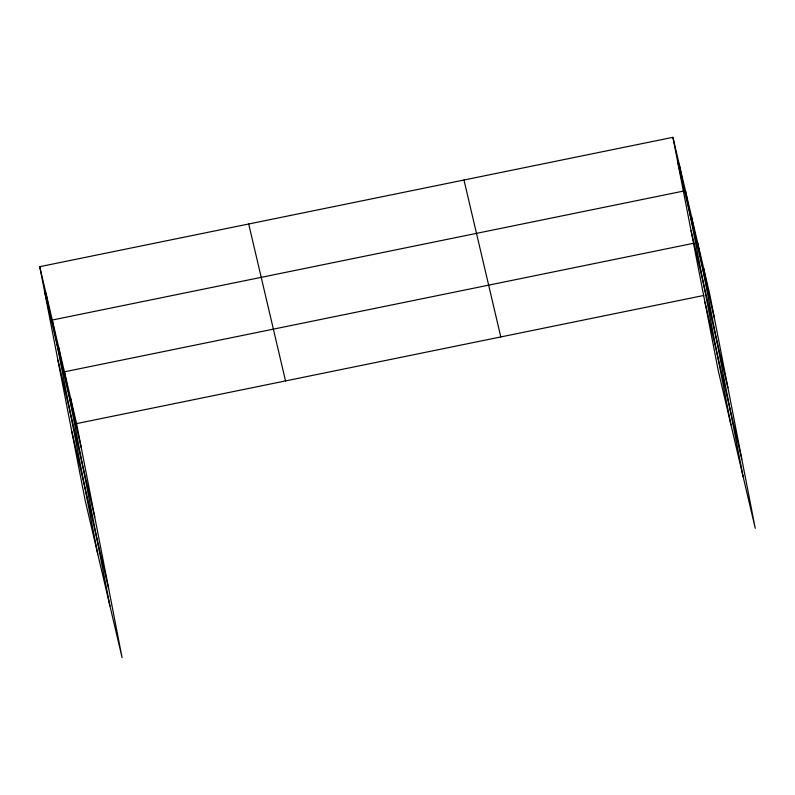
<?xml version="1.0" encoding="UTF-8"?>
<svg xmlns="http://www.w3.org/2000/svg" width="795" height="795" viewBox="0 0 795 795"><rect width="100%" height="100%" fill="white"/><g stroke="black" fill="none" stroke-linecap="round" stroke-linejoin="round"><path stroke-width="1.19" d="M39.75 266.683L76.588 423.606L122.092 657.674L85.244 500.751L39.75 266.683L672.908 137.326L709.756 294.249L755.25 528.317L718.412 371.394L672.908 137.326M693.995 243.2L64.435 371.822L109.929 605.889M76.588 423.606L703.744 295.472M677.608 161.504L714.457 318.427M691.074 230.769L727.912 387.692M704.946 302.13L741.785 459.053M463.972 180.018L500.81 336.941M248.696 224.001L285.534 380.914M44.45 290.861L81.289 447.784M57.916 360.125L94.754 517.048M71.788 431.486L108.627 588.409M703.674 268.362L708.375 292.54M697.593 242.465L743.096 476.533M691.521 216.578L696.211 240.756M730.933 424.749L685.439 190.681L52.271 320.037L97.775 554.105M679.178 164.008L683.879 188.186M70.516 397.719L75.217 421.897M58.353 345.934L63.053 370.112M46.011 293.365L50.711 317.543"/></g></svg>
